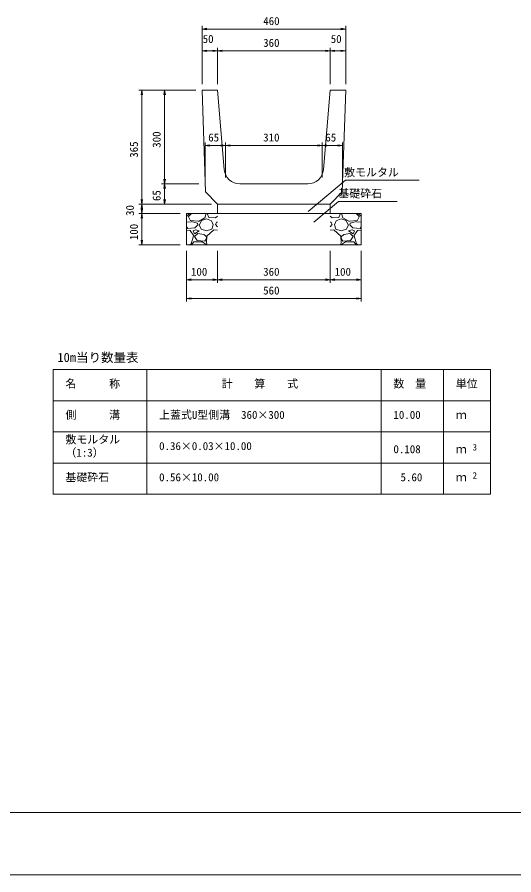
# Model space of a CAD drawing. Units: millimetres, scale not verified, with parts at other scales. Extents: x 0 to 84100, y 0 to 59400.
# Drawn here: x 18848 to 34750, y 0 to 27495 of the extents above; entities that cross this region are included whole.
import ezdxf
from ezdxf.enums import TextEntityAlignment as Align

# ---------------------------------------------------------------- set-up
doc = ezdxf.new("R2010")
doc.units = ezdxf.units.MM
doc.header["$LTSCALE"] = 100
for name, color, linetype, lineweight in [('D-MTR-FRAM（材料表図枠）', 2, 'Continuous', 18), ('D-STR-DIM（寸法）', 7, 'Continuous', 18), ('D-STR-HTXT（旗揚げ）', 7, 'Continuous', 18), ('D-STR-STRn（構造物）', 7, 'Continuous', 18), ('D-STR（構造物外形線）', 1, 'Continuous', 18), ('D-TTL(外枠）', 2, 'Continuous', 18), ('DEFPOINTS_2', 8, 'Continuous', 18)]:
    doc.layers.add(name, color=color, linetype=linetype, lineweight=lineweight)
for name, color, linetype in [('D-MTR-TXT(文字列）', 7, 'Continuous'), ('D-MTR（材料表タイトル）', 7, 'Continuous'), ('D-STR-TXT（文字）', 7, 'Continuous')]:
    doc.layers.add(name, color=color, linetype=linetype)
doc.styles.add('ＭＳ ゴシック', font='')
doc.styles.get('ＭＳ ゴシック').set_extended_font_data('MS Gothic')

msp = doc.modelspace()

# ---------------------------------------------------------------- linework, layer by layer
at = {"layer": 'D-MTR-FRAM（材料表図枠）'}
for p, q in [((20000, 16200), (34000, 16200)), ((20000, 12200), (20000, 16200)), ((23000, 12200), (23000, 16200)), ((30500, 12200), (30500, 16200)), ((32500, 13000), (32500, 16200)), ((32500, 12200), (32500, 16200)), ((34000, 12200), (34000, 16200)), ((20000, 15200), (34000, 15200)), ((20000, 14200), (34000, 14200)), ((20000, 13200), (34000, 13200)), ((20000, 12200), (34000, 12200))]:
    msp.add_line(p, q, dxfattribs=at)
at = {"layer": 'D-STR-DIM（寸法）'}
for p, q in [((24766.1, 25350), (24766.1, 27214.1)), ((24766.1, 27114.1), (24916.1, 27139.1)), ((24766.1, 27114.1), (24786.1, 27114.1)), ((24916.1, 27089.1), (24766.1, 27114.1)), ((29346.1, 27114.1), (24786.1, 27114.1)), ((29216.1, 27139.1), (29366.1, 27114.1)), ((29366.1, 27114.1), (29216.1, 27089.1)), ((29366.1, 27114.1), (29346.1, 27114.1)), ((29366.1, 25350), (29366.1, 27214.1)), ((24766.1, 25350), (24766.1, 26515.7)), ((24766.1, 26415.7), (24916.1, 26440.7)), ((24766.1, 26415.7), (24786.1, 26415.7)), ((24916.1, 26390.7), (24766.1, 26415.7)), ((25246.1, 26415.7), (24786.1, 26415.7)), ((25116.1, 26440.7), (25266.1, 26415.7)), ((25266.1, 26415.7), (25116.1, 26390.7)), ((25266.1, 26415.7), (25246.1, 26415.7)), ((25266.1, 25350), (25266.1, 26515.7)), ((25266.1, 25350), (25266.1, 26515.7)), ((25266.1, 26415.7), (25416.1, 26440.7)), ((25266.1, 26415.7), (25286.1, 26415.7)), ((25416.1, 26390.7), (25266.1, 26415.7)), ((28846.1, 26415.7), (25286.1, 26415.7)), ((28716.1, 26440.7), (28866.1, 26415.7)), ((28866.1, 26415.7), (28716.1, 26390.7)), ((28866.1, 26415.7), (28846.1, 26415.7)), ((28866.1, 25350), (28866.1, 26515.7)), ((28866.1, 25350), (28866.1, 26515.7)), ((28866.1, 26415.7), (29016.1, 26440.7)), ((28866.1, 26415.7), (28886.1, 26415.7)), ((29016.1, 26390.7), (28866.1, 26415.7)), ((29346.1, 26415.7), (28886.1, 26415.7)), ((29216.1, 26440.7), (29366.1, 26415.7)), ((29366.1, 26415.7), (29216.1, 26390.7)), ((29366.1, 26415.7), (29346.1, 26415.7)), ((29366.1, 25350), (29366.1, 26515.7)), ((24566.1, 25150), (22740, 25150)), ((22815, 25000), (22840, 25150)), ((22840, 25150), (22840, 25130)), ((22840, 25150), (22865, 25000)), ((22840, 25130), (22840, 21520)), ((24566.1, 25150), (23467.4, 25150)), ((23542.4, 25000), (23567.4, 25150)), ((23567.4, 25150), (23567.4, 25130)), ((23567.4, 25150), (23592.4, 25000)), ((23567.4, 22170), (23567.4, 25130)), ((24866.1, 22350), (24866.1, 23481.6)), ((24866.1, 23381.6), (25016.1, 23406.6)), ((24866.1, 23381.6), (24886.1, 23381.6)), ((25016.1, 23356.6), (24866.1, 23381.6)), ((24886.1, 23381.6), (25496.1, 23381.6)), ((25366.1, 23406.6), (25516.1, 23381.6)), ((25516.1, 23381.6), (25366.1, 23356.6)), ((25516.1, 23381.6), (25496.1, 23381.6)), ((25516.1, 22350), (25516.1, 23481.6)), ((25516.1, 22350), (25516.1, 23481.6)), ((25516.1, 23381.6), (25666.1, 23406.6)), ((25516.1, 23381.6), (25536.1, 23381.6)), ((25666.1, 23356.6), (25516.1, 23381.6)), ((25536.1, 23381.6), (28596.1, 23381.6)), ((28466.1, 23406.6), (28616.1, 23381.6)), ((28616.1, 23381.6), (28466.1, 23356.6)), ((28616.1, 23381.6), (28596.1, 23381.6)), ((28616.1, 22350), (28616.1, 23481.6)), ((28616.1, 22350), (28616.1, 23481.6)), ((28616.1, 23381.6), (28766.1, 23406.6)), ((28616.1, 23381.6), (28636.1, 23381.6)), ((28766.1, 23356.6), (28616.1, 23381.6)), ((29246.1, 23381.6), (28636.1, 23381.6)), ((29116.1, 23406.6), (29266.1, 23381.6)), ((29266.1, 23381.6), (29116.1, 23356.6)), ((29266.1, 23381.6), (29246.1, 23381.6)), ((29266.1, 22350), (29266.1, 23481.6)), ((23567.4, 22150), (23542.4, 22300)), ((23592.4, 22300), (23567.4, 22150)), ((24666.1, 22150), (23467.4, 22150)), ((24666.1, 22150), (23467.4, 22150)), ((23542.4, 22000), (23567.4, 22150)), ((23567.4, 22150), (23567.4, 22170)), ((23567.4, 22150), (23567.4, 22130)), ((23567.4, 22150), (23592.4, 22000)), ((23567.4, 21520), (23567.4, 22130)), ((25066.1, 21500), (22740, 21500)), ((25066.1, 21500), (22740, 21500)), ((22840, 21500), (22815, 21650)), ((22815, 21350), (22840, 21500)), ((22865, 21650), (22840, 21500)), ((22840, 21500), (22840, 21520)), ((22840, 21500), (22840, 21480)), ((22840, 21500), (22865, 21350)), ((22840, 21480), (22840, 21220)), ((25066.1, 21500), (23467.4, 21500)), ((23567.4, 21500), (23542.4, 21650)), ((23592.4, 21650), (23567.4, 21500)), ((23567.4, 21500), (23567.4, 21520)), ((24066.1, 21200), (22740, 21200)), ((24066.1, 21200), (22740, 21200)), ((22840, 21200), (22815, 21350)), ((22815, 21050), (22840, 21200)), ((22865, 21350), (22840, 21200)), ((22840, 21200), (22840, 21220)), ((22840, 21200), (22840, 21180)), ((22840, 21200), (22865, 21050)), ((22840, 21180), (22840, 20220)), ((22840, 20200), (22815, 20350)), ((22865, 20350), (22840, 20200)), ((24066.1, 20200), (22740, 20200)), ((22840, 20200), (22840, 20220)), ((24266.1, 20000), (24266.1, 18977.7)), ((24266.1, 20000), (24266.1, 18377)), ((25266.1, 20000), (25266.1, 18977.7)), ((25266.1, 20000), (25266.1, 18977.7)), ((28866.1, 20000), (28866.1, 18977.7)), ((28866.1, 20000), (28866.1, 18977.7)), ((29866.1, 20000), (29866.1, 18977.7)), ((29866.1, 20000), (29866.1, 18377)), ((24266.1, 19077.7), (24416.1, 19102.7)), ((24266.1, 19077.7), (24286.1, 19077.7)), ((24416.1, 19052.7), (24266.1, 19077.7)), ((25246.1, 19077.7), (24286.1, 19077.7)), ((25116.1, 19102.7), (25266.1, 19077.7)), ((25266.1, 19077.7), (25116.1, 19052.7)), ((25266.1, 19077.7), (25246.1, 19077.7)), ((25266.1, 19077.7), (25416.1, 19102.7)), ((25266.1, 19077.7), (25286.1, 19077.7)), ((25416.1, 19052.7), (25266.1, 19077.7)), ((25286.1, 19077.7), (28846.1, 19077.7)), ((28716.1, 19102.7), (28866.1, 19077.7)), ((28866.1, 19077.7), (28716.1, 19052.7)), ((28866.1, 19077.7), (28846.1, 19077.7)), ((28866.1, 19077.7), (29016.1, 19102.7)), ((28866.1, 19077.7), (28886.1, 19077.7)), ((29016.1, 19052.7), (28866.1, 19077.7)), ((28886.1, 19077.7), (29846.1, 19077.7)), ((29716.1, 19102.7), (29866.1, 19077.7)), ((29866.1, 19077.7), (29716.1, 19052.7)), ((29866.1, 19077.7), (29846.1, 19077.7)), ((24266.1, 18477), (24416.1, 18502)), ((24266.1, 18477), (24286.1, 18477)), ((24416.1, 18452), (24266.1, 18477)), ((29846.1, 18477), (24286.1, 18477)), ((29716.1, 18502), (29866.1, 18477)), ((29866.1, 18477), (29716.1, 18452)), ((29866.1, 18477), (29846.1, 18477))]:
    msp.add_line(p, q, dxfattribs=at)
at = {"layer": 'D-STR-HTXT（旗揚げ）'}
for p, q in [((28164.1, 21263.4), (29355.8, 22264.7)), ((31715.7, 22264.7), (29355.8, 22264.7)), ((28344.8, 20926.3), (29131.3, 21585.6)), ((31017.7, 21585.6), (29131.3, 21585.6))]:
    msp.add_line(p, q, dxfattribs=at)
at = {"layer": 'D-STR-STRn（構造物）'}
for p, q in [((25266.1, 21500), (25266.1, 21200)), ((28866.1, 21500), (28866.1, 21200)), ((25266.1, 21200), (24266.1, 21200)), ((24266.1, 21200), (24266.1, 20200)), ((24266.1, 21113), (24378.7, 21200)), ((24327.8, 21089.6), (24427.2, 21200)), ((24898.1, 21199.5), (24858.1, 21059.5)), ((24932.2, 21200), (24986.2, 21071.9)), ((25266.1, 21200), (28866.1, 21200)), ((28866.1, 21200), (29866.1, 21200)), ((29199.9, 21200), (29146, 21071.9)), ((29234, 21199.5), (29274, 21059.5)), ((29804.3, 21089.6), (29705, 21200)), ((29866.1, 21113), (29753.5, 21200)), ((29866.1, 21200), (29866.1, 20200)), ((24418.7, 20938.4), (24266.1, 20922.3)), ((24399.8, 20969), (24329.8, 21089)), ((24647.2, 20951.6), (24397.2, 20971.6)), ((24617.5, 20890.1), (24417.5, 20940.1)), ((24858.3, 21058.8), (24648.3, 20948.8)), ((24687.6, 20839.5), (24747.6, 20979.5)), ((24747.9, 20979.5), (24907.9, 21029.5)), ((24907.5, 21029.5), (25067.5, 20969.5)), ((24987.2, 21069), (25197.2, 21059)), ((25068, 20969.3), (25128, 20839.3)), ((25197.6, 20839.8), (25227.6, 20919.8)), ((25197.9, 21060.3), (25266.1, 21113)), ((25266.1, 20922.3), (25228.7, 20918.4)), ((28934.3, 21060.3), (28866.1, 21113)), ((28866.1, 20922.3), (28903.5, 20918.4)), ((28934.5, 20839.8), (28904.5, 20919.8)), ((29144.9, 21069), (28934.9, 21059)), ((29064.2, 20969.3), (29004.2, 20839.3)), ((29224.7, 21029.5), (29064.7, 20969.5)), ((29384.2, 20979.5), (29224.2, 21029.5)), ((29273.9, 21058.8), (29483.9, 20948.8)), ((29444.6, 20839.5), (29384.6, 20979.5)), ((29485, 20951.6), (29735, 20971.6)), ((29514.7, 20890.1), (29714.7, 20940.1)), ((29713.5, 20938.4), (29866.1, 20922.3)), ((29732.4, 20969), (29802.4, 21089)), ((24307.5, 20722.8), (24266.1, 20768)), ((24388.1, 20658.5), (24266.1, 20668.7)), ((24537.1, 20740.2), (24307.1, 20720.2)), ((24500, 20480.1), (24390, 20660.1)), ((24487.4, 20649.6), (24527.4, 20549.6)), ((24557.7, 20679.2), (24487.7, 20649.2)), ((24527.5, 20549.8), (24677.5, 20639.8)), ((24627.8, 20839.6), (24537.8, 20739.6)), ((24678.1, 20639.7), (24558.1, 20679.7)), ((24627.9, 20838.9), (24617.9, 20888.9)), ((24676.9, 20839.8), (24736.9, 20699.8)), ((24737, 20698.8), (24907, 20648.8)), ((24908.4, 20648.9), (25078.4, 20698.9)), ((25148, 20679.5), (24918, 20469.5)), ((25077.5, 20700), (25127.5, 20840)), ((25266.1, 20668.7), (25148.1, 20678.5)), ((25266.1, 20768), (25197.5, 20842.8)), ((28866.1, 20768), (28934.7, 20842.8)), ((28866.1, 20668.7), (28984.1, 20678.5)), ((28984.1, 20679.5), (29214.1, 20469.5)), ((29054.7, 20700), (29004.7, 20840)), ((29223.8, 20648.9), (29053.8, 20698.9)), ((29395.1, 20698.8), (29225.1, 20648.8)), ((29455.2, 20839.8), (29395.2, 20699.8)), ((29454, 20639.7), (29574, 20679.7)), ((29604.7, 20549.8), (29454.7, 20639.8)), ((29504.2, 20838.9), (29514.2, 20888.9)), ((29504.3, 20839.6), (29594.3, 20739.6)), ((29574.5, 20679.2), (29644.5, 20649.2)), ((29595, 20740.2), (29825, 20720.2)), ((29644.7, 20649.6), (29604.7, 20549.6)), ((29632.1, 20480.1), (29742.1, 20660.1)), ((29744.1, 20658.5), (29866.1, 20668.7)), ((29824.7, 20722.8), (29866.1, 20768)), ((24417.9, 20229.2), (24497.9, 20479.2)), ((24527.5, 20459.9), (24607.5, 20339.9)), ((24627.8, 20559.5), (24527.8, 20459.5)), ((24829, 20530.1), (24629, 20560.1)), ((24909.9, 20457.5), (24829.9, 20527.5)), ((24858.1, 20309.7), (24908.1, 20399.7)), ((24917.4, 20470.1), (24907.4, 20260.1)), ((24907.8, 20399.6), (24907.8, 20459.6)), ((29214.8, 20470.1), (29224.8, 20260.1)), ((29222.2, 20457.5), (29302.2, 20527.5)), ((29274.1, 20309.7), (29224.1, 20399.7)), ((29224.3, 20399.6), (29224.3, 20459.6)), ((29303.2, 20530.1), (29503.2, 20560.1)), ((29504.4, 20559.5), (29604.4, 20459.5)), ((29604.7, 20459.9), (29524.7, 20339.9)), ((29714.2, 20229.2), (29634.2, 20479.2)), ((24266.1, 20200), (29866.1, 20200)), ((24378.7, 20200), (24417.9, 20230.3)), ((24427.2, 20200), (24507.8, 20289.6)), ((24507.8, 20289.6), (24767.8, 20289.6)), ((24608.1, 20339.1), (24858.1, 20309.1)), ((24767.5, 20291.9), (24897.5, 20201.9)), ((24906.2, 20261.9), (24932.2, 20200)), ((29226, 20261.9), (29199.9, 20200)), ((29364.7, 20291.9), (29234.7, 20201.9)), ((29524, 20339.1), (29274, 20309.1)), ((29624.3, 20289.6), (29364.3, 20289.6)), ((29705, 20200), (29624.3, 20289.6)), ((29753.5, 20200), (29714.3, 20230.3))]:
    msp.add_line(p, q, dxfattribs=at)
at = {"layer": 'D-STR（構造物外形線）'}
for p, q in [((24766.1, 25150), (24874.7, 21891.4)), ((25266.1, 25150), (24766.1, 25150)), ((25266.1, 25150), (25477.9, 22608.5)), ((28654.3, 22608.5), (28866.1, 25150)), ((28866.1, 25150), (29366.1, 25150)), ((29366.1, 25150), (29257.5, 21891.4)), ((25976.1, 22150), (28156, 22150)), ((25266.1, 21500), (24874.7, 21891.4)), ((28866.1, 21500), (29257.5, 21891.4)), ((25266.1, 21500), (28866.1, 21500))]:
    msp.add_line(p, q, dxfattribs=at)
for centre, start, end in [((25976.1, 22650), 184.76364, 270), ((28156, 22650), 270, 355.23636)]:
    msp.add_arc(centre, 500, start, end, dxfattribs=at)
at = {"layer": 'D-TTL(外枠）'}
msp.add_line((81800, 2000), (2300, 2000), dxfattribs=at)
at = {"layer": 'DEFPOINTS_2'}
msp.add_line((0, 0), (84100, 0), dxfattribs=at)

# ---------------------------------------------------------------- texts
at = {"layer": 'D-MTR-TXT(文字列）', "style": 'ＭＳ ゴシック'}
for s, height, p in [('名\u3000\u3000\u3000称', 256.6, (20392.3, 15540.3)), ('計\u3000\u3000算\u3000\u3000式', 256.6, (25393, 15540.3)), ('数\u3000量', 256.6, (30892.3, 15540.3)), ('単位', 256.6, (32892.3, 15540.3)), ('側\u3000\u3000\u3000溝', 256.6, (20392.3, 14540.3)), ('上蓋式U型側溝\u3000360×300', 256.6, (23392.3, 14540.3)), ('10.00', 256.6, (30895, 14540.3)), ('ｍ', 256.6, (32892.3, 14540.3)), ('敷モルタル', 256.6, (20392.3, 13750.3)), ('0.36×0.03×10.00', 256.6, (23392.3, 13540.3)), ('0.108', 256.6, (30895, 13440.3)), ('3', 205.3, (33432.5, 13540.8)), ('（1:3）', 256.6, (20392.3, 13328.1)), ('ｍ', 256.6, (32892.3, 13440.3)), ('基礎砕石', 256.6, (20392.3, 12540.3)), ('0.56×10.00', 256.6, (23392.3, 12540.3)), ('5.60', 256.6, (31122.4, 12540.3)), ('ｍ', 256.6, (32892.3, 12540.3)), ('2', 205.3, (33432.5, 12640.8))]:
    msp.add_text(s, height=height, dxfattribs=at).set_placement(p, align=Align.BOTTOM_LEFT)
at = {"layer": 'D-MTR（材料表タイトル）', "style": 'ＭＳ ゴシック'}
msp.add_text('10m当り数量表', height=293.3, dxfattribs=at).set_placement((20134.2, 16352.5), align=Align.BOTTOM_LEFT)
at = {"layer": 'D-STR-DIM（寸法）', "style": 'ＭＳ ゴシック'}
for s, p in [('460', (26726.7, 27164.1)), ('50', (24787.8, 26590.7)), ('360', (26724.1, 26465.7)), ('50', (28887.8, 26590.7)), ('65', (24964.6, 23431.6)), ('310', (26724.1, 23431.6)), ('65', (28714.6, 23431.6)), ('100', (24411.6, 19127.7)), ('360', (26724.1, 19127.7)), ('100', (29011.6, 19127.7)), ('560', (26724.1, 18527))]:
    msp.add_text(s, height=256.6, dxfattribs=at).set_placement(p, align=Align.BOTTOM_LEFT)
for s, p in [('300', (23517.4, 23308)), ('365', (22790, 22987.4)), ('65', (23517.4, 21598.5)), ('30', (22665, 21121.7)), ('100', (22790, 20345.6))]:
    msp.add_text(s, height=256.6, rotation=90, dxfattribs=at).set_placement(p, align=Align.BOTTOM_LEFT)
at = {"layer": 'D-STR-TXT（文字）', "style": 'ＭＳ ゴシック'}
for s, p in [('敷モルタル', (29317.6, 22314.7)), ('基礎砕石', (29131.3, 21635.6))]:
    msp.add_text(s, height=256.6, dxfattribs=at).set_placement(p, align=Align.BOTTOM_LEFT)

doc.saveas('drawing.dxf')
